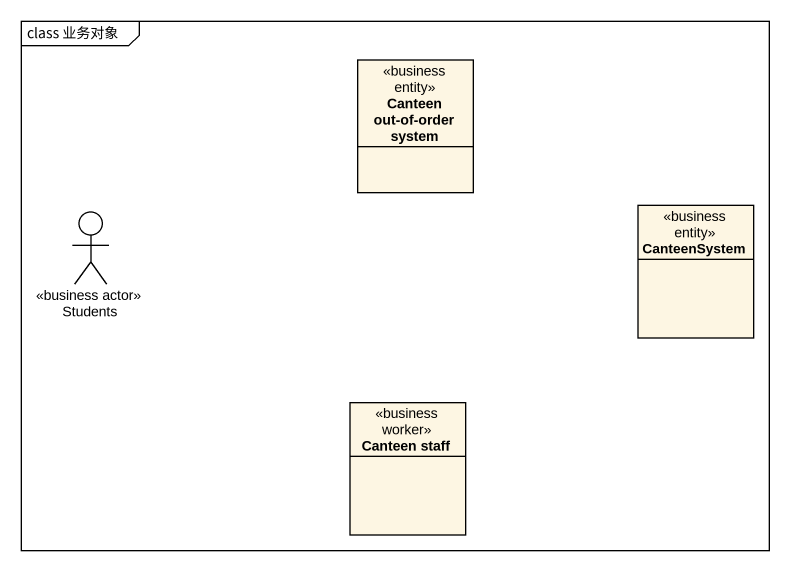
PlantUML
@startuml
mainframe class 业务对象
allowmixing
hide circle
hide empty members
class "Canteen out-of-order system" as Canteen_out_of_order_system <<business entity>>
actor Students <<business actor>>
class CanteenSystem <<business entity>>
class "Canteen staff" as Canteen_staff <<business worker>>
@enduml
